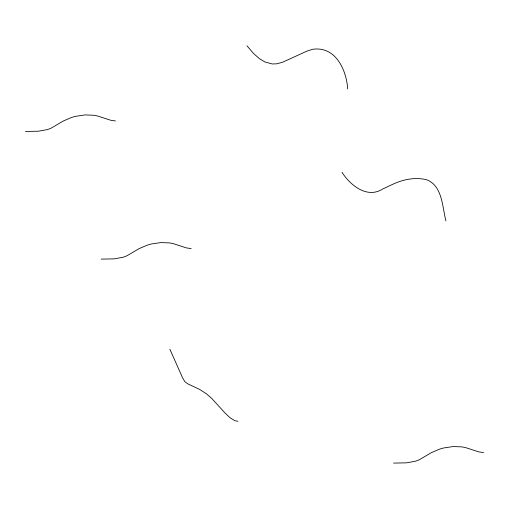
<?xml version="1.0" encoding="UTF-8"?>
<svg xmlns="http://www.w3.org/2000/svg" width="509" height="509" viewBox="0 0 509 509"><rect width="100%" height="100%" fill="white"/><g stroke="black" fill="none" stroke-linecap="round" stroke-linejoin="round"><path stroke-width="0.76" d="M115.46 120.957L110.676 120.245L97.817 116.071A28.218 20.335 7 0 0 93.58 115.244L85.118 114.913L75.784 116.306A47.28 34.071 7 0 0 70.948 117.713L63.281 121.027L51.613 127.899A28.001 20.175 7 0 1 47.114 129.636L38.461 131.207L25.45 131.456M191.187 248.615L186.402 247.902L173.544 243.728A28.218 20.335 7 0 0 169.306 242.901L160.844 242.577L151.51 243.964A47.28 34.071 7 0 0 146.675 245.376L139.008 248.685L127.339 255.556A28.001 20.175 7 0 1 122.841 257.293L114.188 258.871L101.176 259.113M483.55 452.59L478.765 451.877L465.907 447.704A28.218 20.335 7 0 0 461.669 446.877L453.207 446.546L443.873 447.939A47.28 34.071 7 0 0 439.038 449.345L431.371 452.66L419.702 459.532A28.001 20.175 7 0 1 415.204 461.269L406.551 462.84L393.54 463.088M237.938 421.267L234.821 420.708L229.883 417.622L224.698 412.659L212.107 398.821L206.699 394.03L199.795 389.506L187.745 383.824L184.818 381.629L182.438 377.506L169.879 349.219M246.986 45.816L253.482 53.413L259.45 58.688L264.934 61.977L272.29 63.962L276.667 63.822L282.508 62.276L306.806 51.18L312.443 49.341A15.372 11.077 7 0 1 315.733 49.017C336.684 48.081 346.572 71.145 347.692 88.903M342.003 172.322C350.281 185.295 367.161 198.968 382.673 189.024C389.869 185.69 396.95 181.872 404.719 180.027C411.915 178.303 419.55 177.953 426.752 179.798C442.537 185.842 442.283 207.08 445.909 220.874"/></g></svg>
